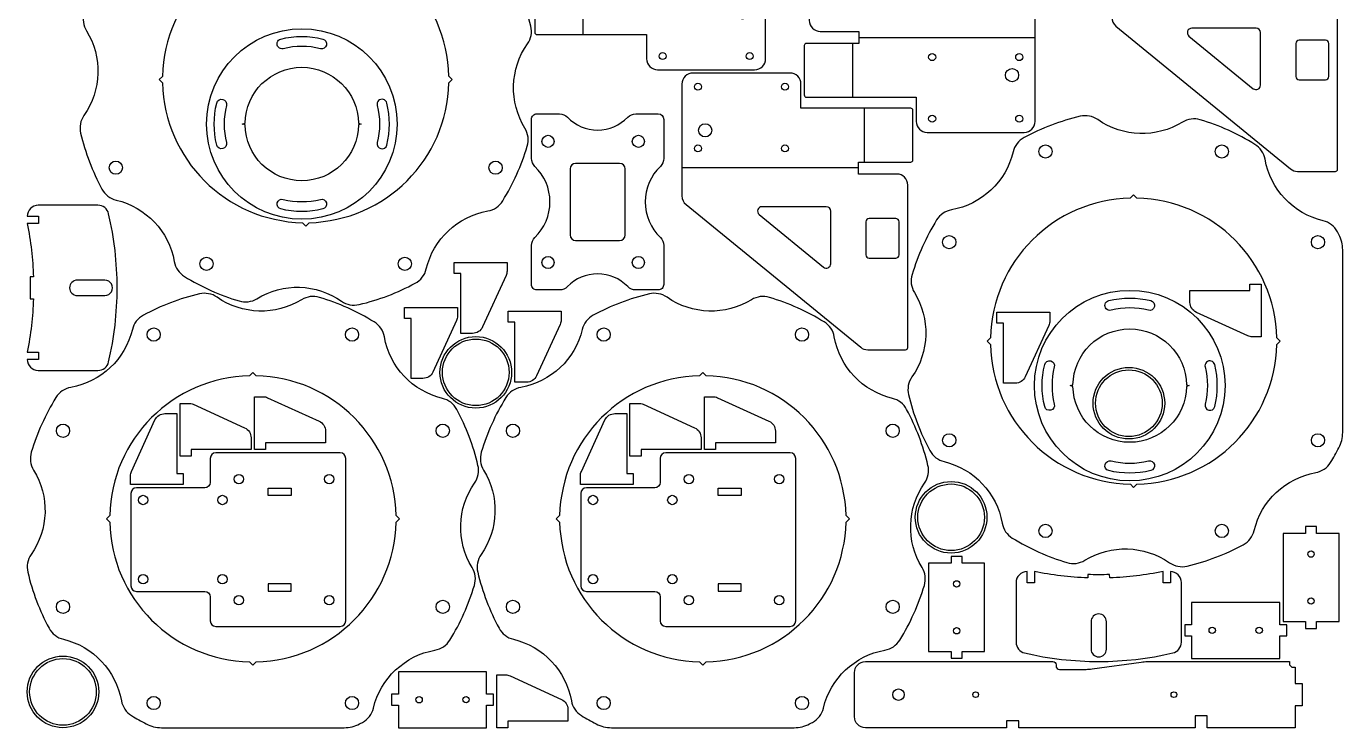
# Model space of a CAD drawing. Extents: x 742 to 1937, y 2055 to 3314.
# Drawn here: x 742 to 1937, y 2055 to 2692 of the extents above; entities that cross this region are included whole.
import ezdxf

# ---------------------------------------------------------------- set-up
doc = ezdxf.new("R2010")
doc.units = 0

# ---------------------------------------------------------------- blocks, each defined once
blk = doc.blocks.new('Part772736127', base_point=(-32.5, -32.5))
at = {"layer": '1'}
for radius in [32.5, 30.25]:
    blk.add_circle((0, 0), radius, dxfattribs=at)
blk = doc.blocks.new('Part1965034596', base_point=(-105, -78.79375))
at = {"layer": '1'}
blk.add_lwpolyline([(90, 73.79375, 0.414213562373101), (85, 78.79375), (-28, 78.79375, 0.414213562373095), (-33, 73.79375), (-33, 52, -0.414213562373095), (-38, 47), (-100, 47, 0.414213562373092), (-105, 42), (-105, -42, 0.414213562373099), (-100, -47), (-38, -47, -0.414213562373095), (-33, -52), (-33, -73.79375, 0.414213562373095), (-28, -78.79375), (85, -78.79375, 0.414213562373092), (90, -73.79375)], format="xyb", close=True, dxfattribs=at)
for points in [[(40.5, 46.8), (40.5, 40.2), (19.5, 40.2), (19.5, 46.8)], [(40.5, -40.2), (19.5, -40.2), (19.5, -46.8), (40.5, -46.8)]]:
    blk.add_lwpolyline(points, close=True, dxfattribs=at)
for centre, radius in [((-7, 55), 4.25), ((75, 55), 4.24999999999999), ((-94, 36), 4.24999999999999), ((-22, 36), 4.24999999999999), ((-94, -36), 4.25), ((-22, -36), 4.25), ((-7, -55), 4.25), ((75, -55), 4.24999999999999)]:
    blk.add_circle(centre, radius, dxfattribs=at)
blk = doc.blocks.new('Part1704100610', base_point=(-189.73666, -204.851488))
at = {"layer": '1'}
for points in [[(204.309539385929, 48.5552480779315, 0.0650617347831467), (184.971948251399, 99.4252400554387, 0.213966066915621), (172.00150119253, 109.409070233091, -0.298626276793073), (119.338404129656, 165.267075854709, 0.213966066916076), (110.13491558279, 178.802405938991, 0.0650617347831469), (60.490657473481, 201.099180402143, 0.213966066915617), (44.259532382469, 198.987323352667, -0.298626276792599), (-32.4764752276682, 201.246464859809, 0.213966066915617), (-48.5552480779314, 204.309539385929, 0.0650617347831463), (-99.4252400555704, 184.971948251343, 0.213966066915617), (-109.409070233131, 172.00150119262, -0.298626276792598), (-165.267075854743, 119.33840412965, 0.213966066915619), (-178.802405938918, 110.134915582913, 0.0182533898099952), (-186.359436211776, 96.7995895385324, 0.120342421892805), (-189.7366596101, 82.9710767473), (-189.7366596101, -82.9710767473, 0.120342421892803), (-186.359436211729, -96.7995895386266, 0.00353541042897202), (-184.971948251399, -99.4252400554388, 0.213966066915616), (-172.00150119262, -109.409070233031, -0.298626276793075), (-119.338404129702, -165.26707585467, 0.213966066915621), (-110.134915583043, -178.8024059389, 0.0650617347835846), (-60.490657473481, -201.099180402143, 0.213966066915615), (-44.2595323824586, -198.987323352715, -0.298626276793075), (32.4764752276684, -201.246464859879, 0.213966066915617), (48.5552480775748, -204.309539386014, 0.0650617347835856), (99.4252400554704, -184.971948251343, 0.213966066915618), (109.409070233091, -172.00150119263, -0.298626276793074), (165.267075854709, -119.338404129657, 0.213966066915616), (178.8024059389, -110.134915582943, 0.0650617347835846), (201.099180402153, -60.4906574735506, 0.213966066915619), (198.987323352667, -44.259532382469, -0.298626276793074), (201.246464859879, 32.4764752276684, 0.213966066916073)], [(133, 0), (129.965380005602, 2.99999999992765, 0.400905769486172), (2.93378322918637, 129.966891614611), (0, 133), (-2.99999999992764, 129.965380005602, 0.400905769486172), (-129.966891614611, 2.93378322918637), (-133, 0), (-129.965380005602, -2.99999999992766, 0.400905769486172), (-2.93378322918632, -129.966891614611), (0, -133), (2.99999999992765, -129.965380005602, 0.400905769486172), (129.966891614611, -2.93378322918633)]]:
    blk.add_lwpolyline(points, format="xyb", close=True, dxfattribs=at)
for centre, radius in [((-80, 172.3368793961), 6), ((80, 172.3368793961), 6.00000000000003), ((-167.3320053068, 90), 6.00000000000003), ((167.3320053068, 90), 6.00000000000003), ((-167.3320053068, -90), 6.00000000000001), ((167.3320053068, -90), 6.00000000000001), ((-80, -172.3368793961), 6), ((80, -172.3368793961), 6.00000000000003)]:
    blk.add_circle(centre, radius, dxfattribs=at)
blk = doc.blocks.new('Part1597019131', base_point=(-105, -78.79375))
at = {"layer": '1'}
blk.add_lwpolyline([(90, 73.79375, 0.414213562373101), (85, 78.79375), (-28, 78.79375, 0.414213562373095), (-33, 73.79375), (-33, 52, -0.414213562373095), (-38, 47), (-100, 47, 0.414213562373092), (-105, 42), (-105, -42, 0.414213562373099), (-100, -47), (-38, -47, -0.414213562373095), (-33, -52), (-33, -73.79375, 0.414213562373095), (-28, -78.79375), (85, -78.79375, 0.414213562373092), (90, -73.79375)], format="xyb", close=True, dxfattribs=at)
for points in [[(40.5, 46.8), (40.5, 40.2), (19.5, 40.2), (19.5, 46.8)], [(40.5, -40.2), (19.5, -40.2), (19.5, -46.8), (40.5, -46.8)]]:
    blk.add_lwpolyline(points, close=True, dxfattribs=at)
for centre, radius in [((-7, 55), 4.25), ((75, 55), 4.24999999999999), ((-94, 36), 4.24999999999999), ((-22, 36), 4.24999999999999), ((-94, -36), 4.25), ((-22, -36), 4.25), ((-7, -55), 4.25), ((75, -55), 4.24999999999999)]:
    blk.add_circle(centre, radius, dxfattribs=at)
blk = doc.blocks.new('Part998661393', base_point=(-189.73666, -204.851488))
at = {"layer": '1'}
for points in [[(204.309539385929, 48.5552480779315, 0.0650617347831467), (184.971948251399, 99.4252400554387, 0.213966066915621), (172.00150119253, 109.409070233091, -0.298626276793073), (119.338404129656, 165.267075854709, 0.213966066916076), (110.13491558279, 178.802405938991, 0.0650617347831469), (60.490657473481, 201.099180402143, 0.213966066915617), (44.259532382469, 198.987323352667, -0.298626276792599), (-32.4764752276682, 201.246464859809, 0.213966066915617), (-48.5552480779314, 204.309539385929, 0.0650617347831463), (-99.4252400555704, 184.971948251343, 0.213966066915617), (-109.409070233131, 172.00150119262, -0.298626276792598), (-165.267075854743, 119.33840412965, 0.213966066915619), (-178.802405938918, 110.134915582913, 0.0182533898099952), (-186.359436211776, 96.7995895385324, 0.120342421892805), (-189.7366596101, 82.9710767473), (-189.7366596101, -82.9710767473, 0.120342421892803), (-186.359436211729, -96.7995895386266, 0.00353541042897202), (-184.971948251399, -99.4252400554388, 0.213966066915616), (-172.00150119262, -109.409070233031, -0.298626276793075), (-119.338404129702, -165.26707585467, 0.213966066915621), (-110.134915583043, -178.8024059389, 0.0650617347835846), (-60.490657473481, -201.099180402143, 0.213966066915615), (-44.2595323824586, -198.987323352715, -0.298626276793075), (32.4764752276684, -201.246464859879, 0.213966066915617), (48.5552480775748, -204.309539386014, 0.0650617347835856), (99.4252400554704, -184.971948251343, 0.213966066915618), (109.409070233091, -172.00150119263, -0.298626276793074), (165.267075854709, -119.338404129657, 0.213966066915616), (178.8024059389, -110.134915582943, 0.0650617347835846), (201.099180402153, -60.4906574735506, 0.213966066915619), (198.987323352667, -44.259532382469, -0.298626276793074), (201.246464859879, 32.4764752276684, 0.213966066916073)], [(133, 0), (129.965380005602, 2.99999999992765, 0.400905769486172), (2.93378322918637, 129.966891614611), (0, 133), (-2.99999999992764, 129.965380005602, 0.400905769486172), (-129.966891614611, 2.93378322918637), (-133, 0), (-129.965380005602, -2.99999999992766, 0.400905769486172), (-2.93378322918632, -129.966891614611), (0, -133), (2.99999999992765, -129.965380005602, 0.400905769486172), (129.966891614611, -2.93378322918633)]]:
    blk.add_lwpolyline(points, format="xyb", close=True, dxfattribs=at)
for centre, radius in [((-80, 172.3368793961), 6), ((80, 172.3368793961), 6.00000000000003), ((-167.3320053068, 90), 6.00000000000003), ((167.3320053068, 90), 6.00000000000003), ((-167.3320053068, -90), 6.00000000000001), ((167.3320053068, -90), 6.00000000000001), ((-80, -172.3368793961), 6), ((80, -172.3368793961), 6.00000000000003)]:
    blk.add_circle(centre, radius, dxfattribs=at)
blk = doc.blocks.new('Part1743427848', base_point=(-86.2530466, 179.488006))
at = {"layer": '1'}
blk.add_lwpolyline([(6.3446482953, 209.8935032245), (0.0448051234, 209.8928922702), (0.0448051234, 230.2909654144), (-79.9532034087, 230.283207264), (-79.9532034087, 209.8851341197), (-86.2530465806, 209.8845231654), (-86.2530465806, 199.8854677025), (-79.9532034087, 199.8860786568), (-79.9532034087, 179.4880055126), (0.0448051234, 179.495763663), (0.0448051234, 199.8938368073), (6.3446482953, 199.8944477616)], close=True, dxfattribs=at)
for centre, radius in [((-61.2533683553, 204.8873036054), 2.89984235036404), ((-18.654428812, 204.8914348205), 2.89984235036402)]:
    blk.add_circle(centre, radius, dxfattribs=at)
blk = doc.blocks.new('Part1932540081', base_point=(-1.0658141e-14, 0))
at = {"layer": '1'}
blk.add_lwpolyline([(406.3, 40), (406.3, 20), (400, 20), (400, 0), (320.1, 0), (320.1, 10.85), (309.1, 10.85), (309.1, 0), (149.1, 0), (149.1, 6.35), (138.1, 6.35), (138.1, 0), (10, 8.88178419700125e-15, -0.414213562373095), (0, 10), (-1.06581410364015e-14, 50, -0.414213562373095), (10, 60), (180, 60, -0.414213562373096), (183, 57), (183, 56, 0.414213562373106), (186, 52.9999999999999), (210.2135871688, 53, 0.0347880087362431), (215.7595009502, 53.386330133), (260.2404990498, 59.613669867, -0.0347880087362425), (265.7864128312, 60.0000000000072), (395, 60), (395, 57), (397, 55), (400, 55), (400, 40)], format="xyb", close=True, dxfattribs=at)
for centre, radius in [((40, 30), 5.25000000000001), ((110, 30), 2.59999999999999), ((290, 30), 2.60000000000002)]:
    blk.add_circle(centre, radius, dxfattribs=at)
blk = doc.blocks.new('Part1883483843', base_point=(-75, -45))
at = {"layer": '1'}
for points in [[(75, 19.1818861565, 0.348317662192296), (67.2807017543825, 28.9183331217722, 0.115557869073172), (-67.2807017542823, 28.9183331218198, 0.348317662192296), (-75, 19.1818861565), (-75, -35, 0.414213562373095), (-65, -45), (-65, -34.8), (-58.4, -34.8), (-58.4000000000326, -45.0000000000537, -0.0413680035590615), (-10, -39.3311559539), (-9.8983050847, -42.3294318158, -0.0169540243891605), (9.89830508492086, -42.3294318157606), (10, -39.3311559539, -0.0413680035590613), (58.4, -45), (58.4, -34.8), (65, -34.8), (65, -45, 0.414213562373096), (75, -35)], [(6.99999999999999, 25.5, 1), (-6.99999999999999, 25.5), (-7, 0.5, 1), (6.99999999999999, 0.499999999999998)]]:
    blk.add_lwpolyline(points, format="xyb", close=True, dxfattribs=at)
blk = doc.blocks.new('Part278278128', base_point=(-86.2530466, 179.488006))
at = {"layer": '1'}
blk.add_lwpolyline([(6.3446482953, 209.8935032245), (0.0448051234, 209.8928922702), (0.0448051234, 230.2909654144), (-79.9532034087, 230.283207264), (-79.9532034087, 209.8851341197), (-86.2530465806, 209.8845231654), (-86.2530465806, 199.8854677025), (-79.9532034087, 199.8860786568), (-79.9532034087, 179.4880055126), (0.0448051234, 179.495763663), (0.0448051234, 199.8938368073), (6.3446482953, 199.8944477616)], close=True, dxfattribs=at)
for centre, radius in [((-61.2533683553, 204.8873036054), 2.89984235036404), ((-18.654428812, 204.8914348205), 2.89984235036402)]:
    blk.add_circle(centre, radius, dxfattribs=at)
blk = doc.blocks.new('Part1150866557', base_point=(-32.5, -32.5))
at = {"layer": '1'}
for radius in [32.5, 30.25]:
    blk.add_circle((0, 0), radius, dxfattribs=at)
blk = doc.blocks.new('Part315220783', base_point=(-86.2530466, 179.488006))
at = {"layer": '1'}
blk.add_lwpolyline([(6.3446482953, 209.8935032245), (0.0448051234, 209.8928922702), (0.0448051234, 230.2909654144), (-79.9532034087, 230.283207264), (-79.9532034087, 209.8851341197), (-86.2530465806, 209.8845231654), (-86.2530465806, 199.8854677025), (-79.9532034087, 199.8860786568), (-79.9532034087, 179.4880055126), (0.0448051234, 179.495763663), (0.0448051234, 199.8938368073), (6.3446482953, 199.8944477616)], close=True, dxfattribs=at)
for centre, radius in [((-61.2533683553, 204.8873036054), 2.89984235036404), ((-18.654428812, 204.8914348205), 2.89984235036402)]:
    blk.add_circle(centre, radius, dxfattribs=at)
blk = doc.blocks.new('Part1193996722', base_point=(-86.2530466, 179.488006))
at = {"layer": '1'}
blk.add_lwpolyline([(6.3446482953, 209.8935032245), (0.0448051234, 209.8928922702), (0.0448051234, 230.2909654144), (-79.9532034087, 230.283207264), (-79.9532034087, 209.8851341197), (-86.2530465806, 209.8845231654), (-86.2530465806, 199.8854677025), (-79.9532034087, 199.8860786568), (-79.9532034087, 179.4880055126), (0.0448051234, 179.495763663), (0.0448051234, 199.8938368073), (6.3446482953, 199.8944477616)], close=True, dxfattribs=at)
for centre, radius in [((-61.2533683553, 204.8873036054), 2.89984235036404), ((-18.654428812, 204.8914348205), 2.89984235036402)]:
    blk.add_circle(centre, radius, dxfattribs=at)
blk = doc.blocks.new('Part947723894', base_point=(-32.5, -32.5))
at = {"layer": '1'}
for radius in [32.5, 30.25]:
    blk.add_circle((0, 0), radius, dxfattribs=at)
blk = doc.blocks.new('Part1746981867', base_point=(-86.5, -86.5))
at = {"layer": '1'}
for points in [[(19.0805870326648, 77.1762994609093, -1), (16.9205205761352, 68.4393598992907, 0.121783493089402), (-16.9205205761482, 68.4393598993465, -1), (-19.0805870326648, 77.1762994610093, -0.121783493089402)], [(54, 0), (51.494514551, -0.7516456347, -0.985509909313721), (-51.4945145509675, -0.751645634721944), (-54, 0), (-51.4945145509675, 0.751645634721933, -0.985509909313721), (51.4945145509675, 0.751645634721934)], [(-68.4393598993455, 16.9205205761479, 0.121783493089402), (-68.4393598993455, -16.9205205761479, -0.999999999999996), (-77.1762994609627, -19.0805870326771, -0.121783493089402), (-77.1762994609093, 19.0805870326648, -1)], [(77.1762994610109, 19.0805870326652, 1), (68.4393598993464, 16.9205205761481, -0.121783493089403), (68.4393598993464, -16.9205205761482, 1), (77.17629946101, -19.0805870326649, 0.121783493089402)], [(19.0805870326775, -77.1762994609642, -0.121783493089403), (-19.0805870326775, -77.1762994609642, -0.999999999999998), (-16.920520576135, -68.4393598992899, 0.121783493089403), (16.9205205761477, -68.4393598993448, -1)]]:
    blk.add_lwpolyline(points, format="xyb", close=True, dxfattribs=at)
blk.add_circle((0, 0), 86.5, dxfattribs=at)
blk = doc.blocks.new('Part1781340505', base_point=(-189.73666, -204.851488))
at = {"layer": '1'}
for points in [[(204.309539385929, 48.5552480779315, 0.0650617347831467), (184.971948251399, 99.4252400554387, 0.213966066915621), (172.00150119253, 109.409070233091, -0.298626276793073), (119.338404129656, 165.267075854709, 0.213966066916076), (110.13491558279, 178.802405938991, 0.0650617347831469), (60.490657473481, 201.099180402143, 0.213966066915617), (44.259532382469, 198.987323352667, -0.298626276792599), (-32.4764752276682, 201.246464859809, 0.213966066915617), (-48.5552480779314, 204.309539385929, 0.0650617347831463), (-99.4252400555704, 184.971948251343, 0.213966066915617), (-109.409070233131, 172.00150119262, -0.298626276792598), (-165.267075854743, 119.33840412965, 0.213966066915619), (-178.802405938918, 110.134915582913, 0.0182533898099952), (-186.359436211776, 96.7995895385324, 0.120342421892805), (-189.7366596101, 82.9710767473), (-189.7366596101, -82.9710767473, 0.120342421892803), (-186.359436211729, -96.7995895386266, 0.00353541042897202), (-184.971948251399, -99.4252400554388, 0.213966066915616), (-172.00150119262, -109.409070233031, -0.298626276793075), (-119.338404129702, -165.26707585467, 0.213966066915621), (-110.134915583043, -178.8024059389, 0.0650617347835846), (-60.490657473481, -201.099180402143, 0.213966066915615), (-44.2595323824586, -198.987323352715, -0.298626276793075), (32.4764752276684, -201.246464859879, 0.213966066915617), (48.5552480775748, -204.309539386014, 0.0650617347835856), (99.4252400554704, -184.971948251343, 0.213966066915618), (109.409070233091, -172.00150119263, -0.298626276793074), (165.267075854709, -119.338404129657, 0.213966066915616), (178.8024059389, -110.134915582943, 0.0650617347835846), (201.099180402153, -60.4906574735506, 0.213966066915619), (198.987323352667, -44.259532382469, -0.298626276793074), (201.246464859879, 32.4764752276684, 0.213966066916073)], [(133, 0), (129.965380005602, 2.99999999992765, 0.400905769486172), (2.93378322918637, 129.966891614611), (0, 133), (-2.99999999992764, 129.965380005602, 0.400905769486172), (-129.966891614611, 2.93378322918637), (-133, 0), (-129.965380005602, -2.99999999992766, 0.400905769486172), (-2.93378322918632, -129.966891614611), (0, -133), (2.99999999992765, -129.965380005602, 0.400905769486172), (129.966891614611, -2.93378322918633)]]:
    blk.add_lwpolyline(points, format="xyb", close=True, dxfattribs=at)
for centre, radius in [((-80, 172.3368793961), 6), ((80, 172.3368793961), 6.00000000000003), ((-167.3320053068, 90), 6.00000000000003), ((167.3320053068, 90), 6.00000000000003), ((-167.3320053068, -90), 6.00000000000001), ((167.3320053068, -90), 6.00000000000001), ((-80, -172.3368793961), 6), ((80, -172.3368793961), 6.00000000000003)]:
    blk.add_circle(centre, radius, dxfattribs=at)
blk = doc.blocks.new('Part1171960400', base_point=(-32.5, -32.5))
at = {"layer": '1'}
for radius in [32.5, 30.25]:
    blk.add_circle((0, 0), radius, dxfattribs=at)
blk = doc.blocks.new('Part831765462', base_point=(-75, -45))
at = {"layer": '1'}
for points in [[(75, 19.1818861565, 0.348317662192296), (67.2807017543825, 28.9183331217722, 0.115557869073172), (-67.2807017542823, 28.9183331218198, 0.348317662192296), (-75, 19.1818861565), (-75, -35, 0.414213562373095), (-65, -45), (-65, -34.8), (-58.4, -34.8), (-58.4000000000326, -45.0000000000537, -0.0413680035590615), (-10, -39.3311559539), (-9.8983050847, -42.3294318158, -0.0169540243891605), (9.89830508492086, -42.3294318157606), (10, -39.3311559539, -0.0413680035590613), (58.4, -45), (58.4, -34.8), (65, -34.8), (65, -45, 0.414213562373096), (75, -35)], [(6.99999999999999, 25.5, 1), (-6.99999999999999, 25.5), (-7, 0.5, 1), (6.99999999999999, 0.499999999999998)]]:
    blk.add_lwpolyline(points, format="xyb", close=True, dxfattribs=at)
blk = doc.blocks.new('Part1027717223', base_point=(-160, -1.0658141e-14))
at = {"layer": '1'}
for points in [[(0, 115), (0, 94.5474144968, -0.203601513502596), (-3.05754008763368, 87.3500364765953, 0.424813047065696), (-3.05754008758596, 32.6499635233586, -0.203601513502598), (1.06581410364015e-14, 25.4525855032), (0, 5, -0.414213562373095), (-5, 0), (-40.5118425974, -1.06581410364015e-14, -0.20293818209371), (-47.6915075797189, 3.03922340952446, 0.423309920037939), (-112.308492420315, 3.03922340955011, -0.202938182093711), (-119.4881574026, 0), (-155, 0, -0.414213562373098), (-160, 5), (-160, 25.4525855032, -0.203601513502598), (-156.942459912366, 32.6499635234046, 0.42481304706518), (-156.942459912365, 87.3500364766312, -0.203601513503047), (-160, 94.5474144968), (-160, 115, -0.414213562373098), (-155, 120), (-119.4881574026, 120, -0.202938182093712), (-112.308492420315, 116.96077659045, 0.423309920037939), (-47.6915075796847, 116.96077659045, -0.202938182093711), (-40.5118425974, 120), (-5, 120, -0.414213562373099)], [(-45, 80, 0.414213562373095), (-50, 85), (-110, 85, 0.414213562373095), (-115, 80), (-115, 40, 0.414213562373095), (-110, 35), (-50, 35, 0.414213562373095), (-45, 40)]]:
    blk.add_lwpolyline(points, format="xyb", close=True, dxfattribs=at)
for centre, radius in [((-135, 105), 5.5), ((-25, 105), 5.49999999999999), ((-135, 23), 5.5), ((-25, 23), 5.5)]:
    blk.add_circle(centre, radius, dxfattribs=at)
blk = doc.blocks.new('Part1628856280', base_point=(-4.58218937, -91.3821894))
at = {"layer": '1'}
for points in [[(205, 20.261208724, 0.224949845407776), (201.332377902573, 28.0007817160333), (42.7627441208726, 157.739572992033, 0.173131770096427), (36.4303662183, 160), (2, 160, 0.41421356237311), (0, 158), (3.5527136788005e-15, 10.35, 0.414213562373095), (10, 0.35), (44.8, 0.35), (44.8, -10.5321893712), (-2.5821893712, -10.5321893712, 0.414213562373096), (-4.5821893712, -12.5321893712), (-4.5821893712, -57.3821893712, 0.414213562373093), (-2.5821893712, -59.3821893712), (97, -59.3821893712), (97, -81.3821893712, 0.414213562373094), (107, -91.3821893712), (195, -91.3821893712001, 0.414213562373096), (205, -81.3821893712)], [(134.9447127456, 37.0958291968), (76.532951161, 84.8872704933, 0.632719908898981), (70, 81.7914412965), (70, 34, 0.414213562373092), (74, 30), (132.4117615846, 30, 0.704838323350157)], [(38, 73.85, 0.414213562373096), (35, 76.85), (11, 76.85, 0.414213562373098), (7.99999999999999, 73.85), (8.00000000000001, 43.85, 0.414213562373095), (11, 40.85), (35, 40.85, 0.414213562373096), (38, 43.85)]]:
    blk.add_lwpolyline(points, format="xyb", close=True, dxfattribs=at)
for centre, radius in [((111.5, -22.9571893712), 3.19999999999999), ((190.5, -22.9571893712), 3.20000000000002), ((184, -39.3821893712), 6.00000000000006), ((111.5, -78.9571893712), 3.19999999999999), ((190.5, -78.9571893712), 3.20000000000002)]:
    blk.add_circle(centre, radius, dxfattribs=at)
at = {"layer": '2'}
for p, q in [((39.5339053144, -59.3821893712), (39.5339053144, -10.5321893712)), ((44.8, -5.2660946856), (205, -5.2660946856))]:
    blk.add_line(p, q, dxfattribs=at)
blk = doc.blocks.new('Part2035160478', base_point=(-86.5, -86.5))
at = {"layer": '1'}
for points in [[(19.0805870326648, 77.1762994609093, -1), (16.9205205761352, 68.4393598992907, 0.121783493089402), (-16.9205205761482, 68.4393598993465, -1), (-19.0805870326648, 77.1762994610093, -0.121783493089402)], [(54, 0), (51.494514551, -0.7516456347, -0.985509909313721), (-51.4945145509675, -0.751645634721944), (-54, 0), (-51.4945145509675, 0.751645634721933, -0.985509909313721), (51.4945145509675, 0.751645634721934)], [(-68.4393598993455, 16.9205205761479, 0.121783493089402), (-68.4393598993455, -16.9205205761479, -0.999999999999996), (-77.1762994609627, -19.0805870326771, -0.121783493089402), (-77.1762994609093, 19.0805870326648, -1)], [(77.1762994610109, 19.0805870326652, 1), (68.4393598993464, 16.9205205761481, -0.121783493089403), (68.4393598993464, -16.9205205761482, 1), (77.17629946101, -19.0805870326649, 0.121783493089402)], [(19.0805870326775, -77.1762994609642, -0.121783493089403), (-19.0805870326775, -77.1762994609642, -0.999999999999998), (-16.920520576135, -68.4393598992899, 0.121783493089403), (16.9205205761477, -68.4393598993448, -1)]]:
    blk.add_lwpolyline(points, format="xyb", close=True, dxfattribs=at)
blk.add_circle((0, 0), 86.5, dxfattribs=at)
blk = doc.blocks.new('Part1925720260', base_point=(-189.73666, -204.851488))
at = {"layer": '1'}
for points in [[(204.309539385929, 48.5552480779315, 0.0650617347831467), (184.971948251399, 99.4252400554387, 0.213966066915621), (172.00150119253, 109.409070233091, -0.298626276793073), (119.338404129656, 165.267075854709, 0.213966066916076), (110.13491558279, 178.802405938991, 0.0650617347831469), (60.490657473481, 201.099180402143, 0.213966066915617), (44.259532382469, 198.987323352667, -0.298626276792599), (-32.4764752276682, 201.246464859809, 0.213966066915617), (-48.5552480779314, 204.309539385929, 0.0650617347831463), (-99.4252400555704, 184.971948251343, 0.213966066915617), (-109.409070233131, 172.00150119262, -0.298626276792598), (-165.267075854743, 119.33840412965, 0.213966066915619), (-178.802405938918, 110.134915582913, 0.0182533898099952), (-186.359436211776, 96.7995895385324, 0.120342421892805), (-189.7366596101, 82.9710767473), (-189.7366596101, -82.9710767473, 0.120342421892803), (-186.359436211729, -96.7995895386266, 0.00353541042897202), (-184.971948251399, -99.4252400554388, 0.213966066915616), (-172.00150119262, -109.409070233031, -0.298626276793075), (-119.338404129702, -165.26707585467, 0.213966066915621), (-110.134915583043, -178.8024059389, 0.0650617347835846), (-60.490657473481, -201.099180402143, 0.213966066915615), (-44.2595323824586, -198.987323352715, -0.298626276793075), (32.4764752276684, -201.246464859879, 0.213966066915617), (48.5552480775748, -204.309539386014, 0.0650617347835856), (99.4252400554704, -184.971948251343, 0.213966066915618), (109.409070233091, -172.00150119263, -0.298626276793074), (165.267075854709, -119.338404129657, 0.213966066915616), (178.8024059389, -110.134915582943, 0.0650617347835846), (201.099180402153, -60.4906574735506, 0.213966066915619), (198.987323352667, -44.259532382469, -0.298626276793074), (201.246464859879, 32.4764752276684, 0.213966066916073)], [(133, 0), (129.965380005602, 2.99999999992765, 0.400905769486172), (2.93378322918637, 129.966891614611), (0, 133), (-2.99999999992764, 129.965380005602, 0.400905769486172), (-129.966891614611, 2.93378322918637), (-133, 0), (-129.965380005602, -2.99999999992766, 0.400905769486172), (-2.93378322918632, -129.966891614611), (0, -133), (2.99999999992765, -129.965380005602, 0.400905769486172), (129.966891614611, -2.93378322918633)]]:
    blk.add_lwpolyline(points, format="xyb", close=True, dxfattribs=at)
for centre, radius in [((-80, 172.3368793961), 6), ((80, 172.3368793961), 6.00000000000003), ((-167.3320053068, 90), 6.00000000000003), ((167.3320053068, 90), 6.00000000000003), ((-167.3320053068, -90), 6.00000000000001), ((167.3320053068, -90), 6.00000000000001), ((-80, -172.3368793961), 6), ((80, -172.3368793961), 6.00000000000003)]:
    blk.add_circle(centre, radius, dxfattribs=at)
blk = doc.blocks.new('Part2021573954', base_point=(-4.58218937, -91.3821894))
at = {"layer": '1'}
for points in [[(205, 20.261208724, 0.224949845407776), (201.332377902573, 28.0007817160333), (42.7627441208726, 157.739572992033, 0.173131770096427), (36.4303662183, 160), (2, 160, 0.41421356237311), (0, 158), (3.5527136788005e-15, 10.35, 0.414213562373095), (10, 0.35), (44.8, 0.35), (44.8, -10.5321893712), (-2.5821893712, -10.5321893712, 0.414213562373096), (-4.5821893712, -12.5321893712), (-4.5821893712, -57.3821893712, 0.414213562373093), (-2.5821893712, -59.3821893712), (97, -59.3821893712), (97, -81.3821893712, 0.414213562373094), (107, -91.3821893712), (195, -91.3821893712001, 0.414213562373096), (205, -81.3821893712)], [(134.9447127456, 37.0958291968), (76.532951161, 84.8872704933, 0.632719908898981), (70, 81.7914412965), (70, 34, 0.414213562373092), (74, 30), (132.4117615846, 30, 0.704838323350157)], [(38, 73.85, 0.414213562373096), (35, 76.85), (11, 76.85, 0.414213562373098), (7.99999999999999, 73.85), (8.00000000000001, 43.85, 0.414213562373095), (11, 40.85), (35, 40.85, 0.414213562373096), (38, 43.85)]]:
    blk.add_lwpolyline(points, format="xyb", close=True, dxfattribs=at)
for centre, radius in [((111.5, -22.9571893712), 3.19999999999999), ((190.5, -22.9571893712), 3.20000000000002), ((184, -39.3821893712), 6.00000000000006), ((111.5, -78.9571893712), 3.19999999999999), ((190.5, -78.9571893712), 3.20000000000002)]:
    blk.add_circle(centre, radius, dxfattribs=at)
at = {"layer": '2'}
for p, q in [((39.5339053144, -59.3821893712), (39.5339053144, -10.5321893712)), ((44.8, -5.2660946856), (205, -5.2660946856))]:
    blk.add_line(p, q, dxfattribs=at)
blk = doc.blocks.new('Part1828526655', base_point=(-4.58218937, -91.3821894))
at = {"layer": '1'}
for points in [[(205, 20.261208724, 0.224949845407776), (201.332377902573, 28.0007817160333), (42.7627441208726, 157.739572992033, 0.173131770096427), (36.4303662183, 160), (2, 160, 0.41421356237311), (0, 158), (3.5527136788005e-15, 10.35, 0.414213562373095), (10, 0.35), (44.8, 0.35), (44.8, -10.5321893712), (-2.5821893712, -10.5321893712, 0.414213562373096), (-4.5821893712, -12.5321893712), (-4.5821893712, -57.3821893712, 0.414213562373093), (-2.5821893712, -59.3821893712), (97, -59.3821893712), (97, -81.3821893712, 0.414213562373094), (107, -91.3821893712), (195, -91.3821893712001, 0.414213562373096), (205, -81.3821893712)], [(134.9447127456, 37.0958291968), (76.532951161, 84.8872704933, 0.632719908898981), (70, 81.7914412965), (70, 34, 0.414213562373092), (74, 30), (132.4117615846, 30, 0.704838323350157)], [(38, 73.85, 0.414213562373096), (35, 76.85), (11, 76.85, 0.414213562373098), (7.99999999999999, 73.85), (8.00000000000001, 43.85, 0.414213562373095), (11, 40.85), (35, 40.85, 0.414213562373096), (38, 43.85)]]:
    blk.add_lwpolyline(points, format="xyb", close=True, dxfattribs=at)
for centre, radius in [((111.5, -22.9571893712), 3.19999999999999), ((190.5, -22.9571893712), 3.20000000000002), ((184, -39.3821893712), 6.00000000000006), ((111.5, -78.9571893712), 3.19999999999999), ((190.5, -78.9571893712), 3.20000000000002)]:
    blk.add_circle(centre, radius, dxfattribs=at)
at = {"layer": '2'}
for p, q in [((39.5339053144, -59.3821893712), (39.5339053144, -10.5321893712)), ((44.8, -5.2660946856), (205, -5.2660946856))]:
    blk.add_line(p, q, dxfattribs=at)
blk = doc.blocks.new('Part967312703', base_point=(-4.58218937, -91.3821894))
at = {"layer": '1'}
for points in [[(205, 20.261208724, 0.224949845407776), (201.332377902573, 28.0007817160333), (42.7627441208726, 157.739572992033, 0.173131770096427), (36.4303662183, 160), (2, 160, 0.41421356237311), (0, 158), (3.5527136788005e-15, 10.35, 0.414213562373095), (10, 0.35), (44.8, 0.35), (44.8, -10.5321893712), (-2.5821893712, -10.5321893712, 0.414213562373096), (-4.5821893712, -12.5321893712), (-4.5821893712, -57.3821893712, 0.414213562373093), (-2.5821893712, -59.3821893712), (97, -59.3821893712), (97, -81.3821893712, 0.414213562373094), (107, -91.3821893712), (195, -91.3821893712001, 0.414213562373096), (205, -81.3821893712)], [(134.9447127456, 37.0958291968), (76.532951161, 84.8872704933, 0.632719908898981), (70, 81.7914412965), (70, 34, 0.414213562373092), (74, 30), (132.4117615846, 30, 0.704838323350157)], [(38, 73.85, 0.414213562373096), (35, 76.85), (11, 76.85, 0.414213562373098), (7.99999999999999, 73.85), (8.00000000000001, 43.85, 0.414213562373095), (11, 40.85), (35, 40.85, 0.414213562373096), (38, 43.85)]]:
    blk.add_lwpolyline(points, format="xyb", close=True, dxfattribs=at)
for centre, radius in [((111.5, -22.9571893712), 3.19999999999999), ((190.5, -22.9571893712), 3.20000000000002), ((184, -39.3821893712), 6.00000000000006), ((111.5, -78.9571893712), 3.19999999999999), ((190.5, -78.9571893712), 3.20000000000002)]:
    blk.add_circle(centre, radius, dxfattribs=at)
at = {"layer": '2'}
for p, q in [((39.5339053144, -59.3821893712), (39.5339053144, -10.5321893712)), ((44.8, -5.2660946856), (205, -5.2660946856))]:
    blk.add_line(p, q, dxfattribs=at)

msp = doc.modelspace()

# ---------------------------------------------------------------- linework, layer by layer
at = {"layer": '1'}
for points in [[(1130.44349526066, 2477.77588486332), (1178.44349526066, 2477.77588486332), (1178.44349526066, 2469.95323661942, -0.107606981433994), (1177.53824001656, 2465.79563901672), (1156.20002207082, 2419.11828726064, -0.293523568849411), (1147.10527731496, 2413.27588486332), (1136.44349526066, 2413.27588486332), (1136.44349526066, 2467.77588486332), (1130.44349526066, 2467.77588486332)], [(1862.78179526066, 2458.12718486332), (1862.78179526066, 2410.12718486332), (1854.95914701676, 2410.12718486332, -0.107606981433994), (1850.80154941406, 2411.03244010742), (1804.12419765799, 2432.37065805316, -0.293523568849411), (1798.28179526066, 2441.46540280902), (1798.28179526066, 2452.12718486332), (1852.78179526066, 2452.12718486332), (1852.78179526066, 2458.12718486332)], [(1085.44339526066, 2436.85928486332), (1133.44339526066, 2436.85928486332), (1133.44339526066, 2429.03663661942, -0.107606981433994), (1132.53814001656, 2424.87903901672), (1111.19992207082, 2378.20168726064, -0.293523568849411), (1102.10517731496, 2372.35928486332), (1091.44339526066, 2372.35928486332), (1091.44339526066, 2426.85928486332), (1085.44339526066, 2426.85928486332)], [(1179.56159526066, 2433.41308486332), (1227.56159526066, 2433.41308486332), (1227.56159526066, 2425.59043661942, -0.107606981433994), (1226.65634001656, 2421.43283901672), (1205.31812207082, 2374.75548726064, -0.293523568849411), (1196.22337731496, 2368.91308486332), (1185.56159526066, 2368.91308486332), (1185.56159526066, 2423.41308486332), (1179.56159526066, 2423.41308486332)], [(1623.10689526066, 2432.45068486332), (1671.10689526066, 2432.45068486332), (1671.10689526066, 2424.62803661942, -0.107606981433994), (1670.20164001656, 2420.47043901672), (1648.86342207082, 2373.79308726064, -0.293523568849411), (1639.76867731496, 2367.95068486332), (1629.10689526066, 2367.95068486332), (1629.10689526066, 2422.45068486332), (1623.10689526066, 2422.45068486332)], [(949.126695260664, 2307.73928486332), (949.126695260664, 2355.73928486332), (956.949343504564, 2355.73928486332, -0.107606981433994), (961.106941107263, 2354.83402961922), (1007.78429286334, 2333.49581167348, -0.293523568849411), (1013.62669526066, 2324.40106691762), (1013.62669526066, 2313.73928486332), (959.126695260664, 2313.73928486332), (959.126695260664, 2307.73928486332)], [(1357.53519526066, 2307.73928486332), (1357.53519526066, 2355.73928486332), (1365.35784350456, 2355.73928486332, -0.107606981433994), (1369.51544110726, 2354.83402961922), (1416.19279286334, 2333.49581167348, -0.293523568849411), (1422.03519526066, 2324.40106691762), (1422.03519526066, 2313.73928486332), (1367.53519526066, 2313.73928486332), (1367.53519526066, 2307.73928486332)], [(881.626695260663, 2301.75038486332), (881.626695260663, 2349.75038486332), (889.449343504564, 2349.75038486332, -0.107606981433994), (893.606941107264, 2348.84512961922), (940.284292863342, 2327.50691167348, -0.293523568849411), (946.126695260664, 2318.41216691762), (946.126695260664, 2307.75038486332), (891.626695260664, 2307.75038486332), (891.626695260664, 2301.75038486332)], [(1290.03519526066, 2301.75038486332), (1290.03519526066, 2349.75038486332), (1297.85784350456, 2349.75038486332, -0.107606981433994), (1302.01544110726, 2348.84512961922), (1348.69279286334, 2327.50691167348, -0.293523568849411), (1354.53519526066, 2318.41216691762), (1354.53519526066, 2307.75038486332), (1300.03519526066, 2307.75038486332), (1300.03519526066, 2301.75038486332)], [(884.616595260664, 2275.95568486332), (836.616595260664, 2275.95568486332), (836.616595260664, 2283.77833310722, -0.107606981433994), (837.521850504764, 2287.93593070992), (858.860068450506, 2334.613282466, -0.293523568849411), (867.954813206364, 2340.45568486332), (878.616595260664, 2340.45568486332), (878.616595260664, 2285.95568486332), (884.616595260664, 2285.95568486332)], [(1293.02509526066, 2275.95568486332), (1245.02509526066, 2275.95568486332), (1245.02509526066, 2283.77833310722, -0.107606981433994), (1245.93035050476, 2287.93593070992), (1267.26856845051, 2334.613282466, -0.293523568849411), (1276.36331320636, 2340.45568486332), (1287.02509526066, 2340.45568486332), (1287.02509526066, 2285.95568486332), (1293.02509526066, 2285.95568486332)], [(1169.21619526066, 2055.12888486332), (1169.21619526066, 2103.12888486332), (1177.03884350456, 2103.12888486332, -0.107606981433994), (1181.19644110726, 2102.22362961922), (1227.87379286334, 2080.88541167348, -0.293523568849411), (1233.71619526066, 2071.79066691762), (1233.71619526066, 2061.12888486332), (1179.21619526066, 2061.12888486332), (1179.21619526066, 2055.12888486332)]]:
    msp.add_lwpolyline(points, format="xyb", close=True, dxfattribs=at)

# ---------------------------------------------------------------- block references
for name, p in [('Part2021573954', (1203.55480626066, 2652.76039586332)), ('Part1828526655', (1448.21390626066, 2595.82729586332)), ('Part2035160478', (905.663195260663, 2516.95958486332)), ('Part1746981867', (1657.11739526066, 2279.34598486332)), ('Part1171960400', (1117.58729526066, 2345.40068486332)), ('Part947723894', (1710.36559526066, 2317.36088486332)), ('Part1965034596', (837.044695260664, 2147.15283486332)), ('Part1597019131', (1245.45319526066, 2147.15283486332)), ('Part1150866557', (1548.98589526066, 2213.73498486332)), ('Part315220783', (1793.49054526066, 2118.11919086332)), ('Part772736127', (742.890995260664, 2055.12728486332)), ('Part1932540081', (1493.76379526066, 2055.12888486332))]:
    msp.add_blockref(name, p, dxfattribs=at)
for name, p, rotation in [('Part1925720260', (790.854807733653, 2833.54574494213), 269.999999977959), ('Part967312703', (1936.89718400066, 2811.83027466332), 180), ('Part1628856280', (1546.79598500066, 2649.76037466332), 180), ('Part1027717223', (1320.65279577348, 2452.70178486332), 90.0000001836389), ('Part1781340505', (1936.89715526066, 2611.04697286332), 180), ('Part831765462', (742.897195289515, 2529.65248488063), 269.999999977959), ('Part1704100610', (1152.59788426879, 2055.12892551989), 90.0000001836389), ('Part998661393', (1561.00638386879, 2055.12892551989), 90.0000001836389), ('Part1193996722', (1882.78250089384, 2237.82263139428), 269.999999977959), ('Part278278128', (1561.10040089384, 2210.73653139428), 269.999999977959), ('Part1883483843', (1790.49099526066, 2196.91388486332), 180), ('Part1743427848', (1166.21604146066, 2105.93187886332), 180)]:
    msp.add_blockref(name, p, dxfattribs=dict(at, rotation=rotation))

doc.saveas('drawing.dxf')
